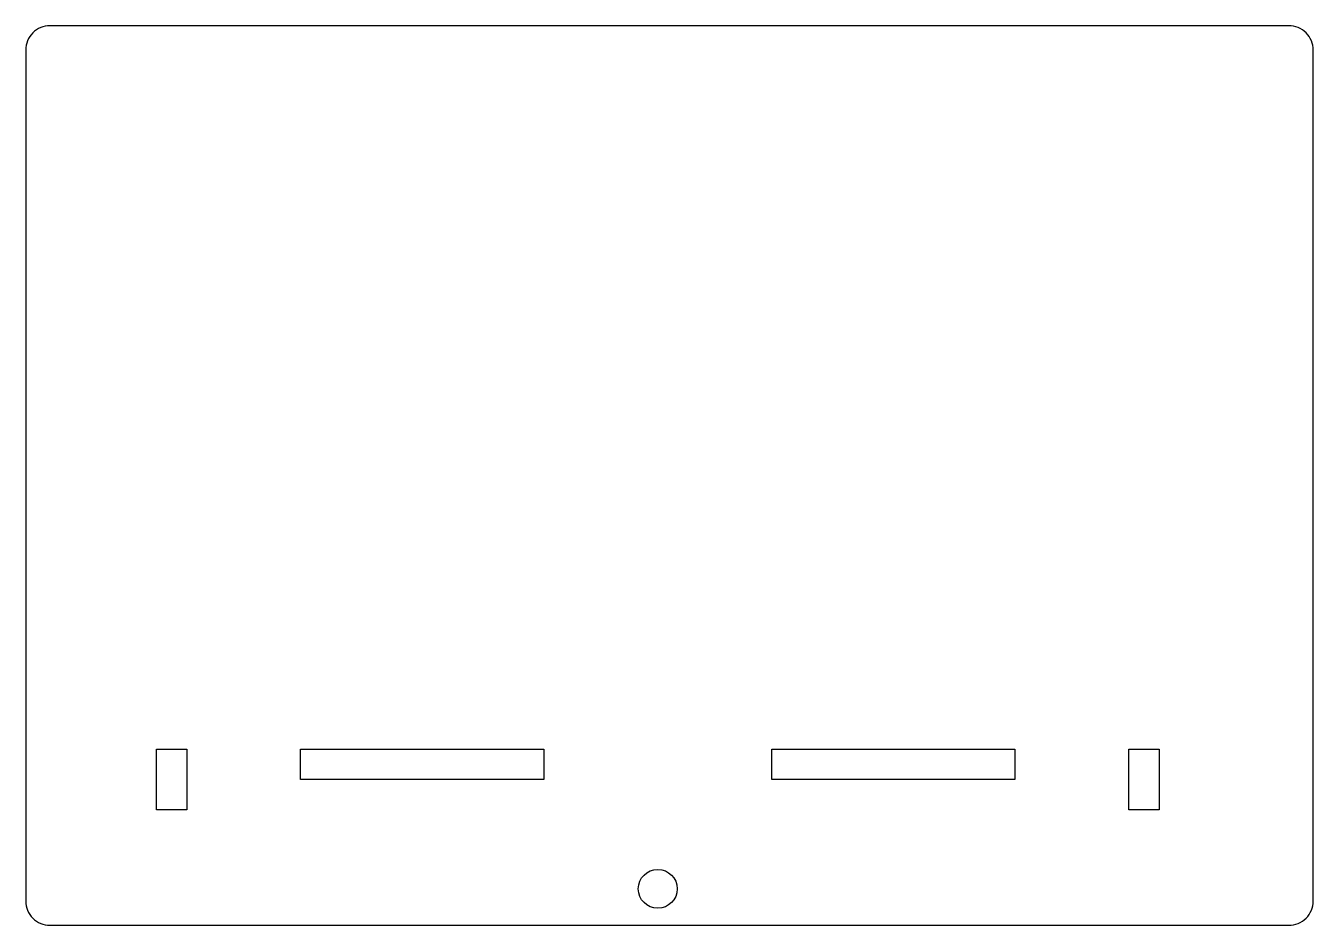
# Model space of a CAD drawing. Header units: millimetres. Extents: x -259 to -153, y -37 to 37.
import ezdxf

# ---------------------------------------------------------------- set-up
doc = ezdxf.new("R2010")
doc.units = ezdxf.units.MM
doc.layers.get('0').update_dxf_attribs({"linetype": 'CONTINUOUS'})

msp = doc.modelspace()

# ---------------------------------------------------------------- linework, layer by layer
msp.add_lwpolyline([(-154.84, -37, 0.414214), (-152.84, -35), (-152.84, 35, 0.414214), (-154.84, 37), (-256.76, 37, 0.414214), (-258.76, 35), (-258.76, -35, 0.414214), (-256.76, -37)], format="xyb", close=True)
for points in [[(-248.01, -22.5), (-245.51, -22.5), (-245.51, -27.5), (-248.01, -27.5)], [(-236.14, -22.5), (-216.14, -22.5), (-216.14, -25), (-236.14, -25)], [(-177.39, -22.5), (-177.39, -25), (-197.39, -25), (-197.39, -22.5)], [(-168.01, -22.5), (-165.51, -22.5), (-165.51, -27.5), (-168.01, -27.5)]]:
    msp.add_lwpolyline(points, close=True)
msp.add_circle((-206.76, -34, 0), 1.6)

doc.saveas('drawing.dxf')
